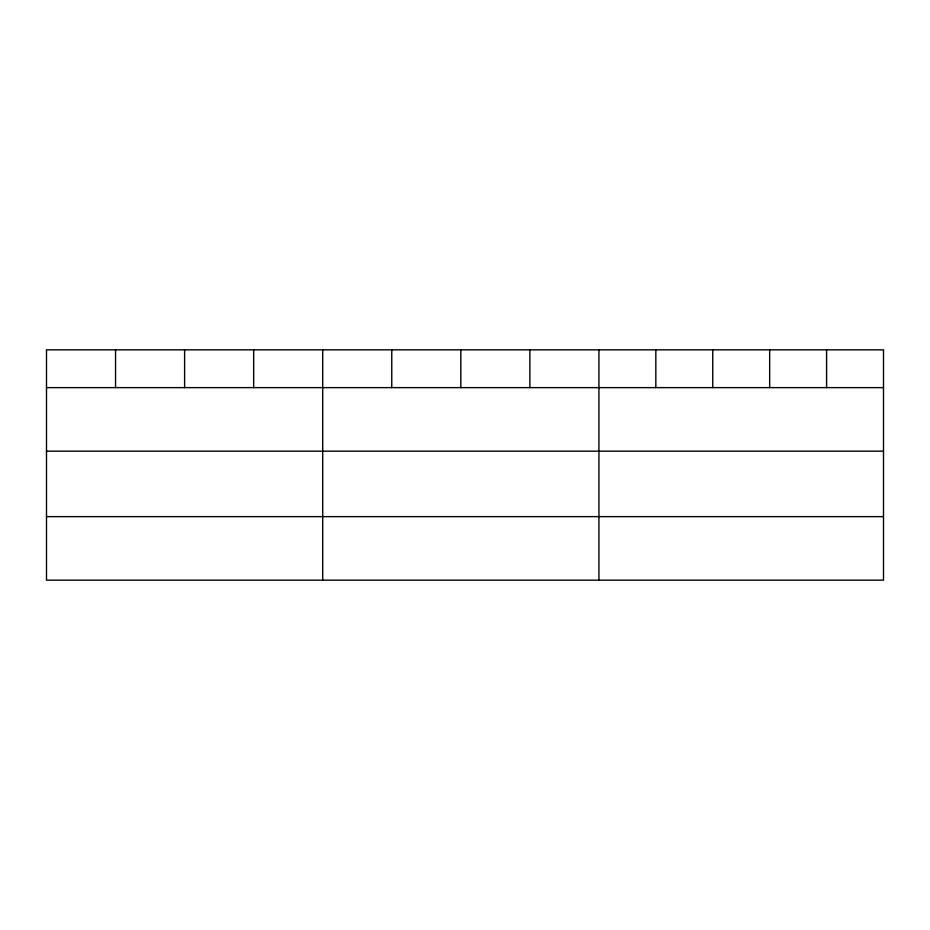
<?xml version="1.0" encoding="UTF-8"?>
<svg xmlns="http://www.w3.org/2000/svg" width="930" height="930" viewBox="0 0 930 930"><rect width="100%" height="100%" fill="white"/><g stroke="black" fill="none" stroke-linecap="round" stroke-linejoin="round"><path stroke-width="1.4" d="M883.5 451.166L883.5 349.831L46.5 349.831L46.5 580.169L883.5 580.169L883.5 451.166L46.5 451.166M46.5 387.624L883.5 387.624M46.5 516.627L883.5 516.627M826.584 349.831L826.584 387.624M769.668 349.831L769.668 387.624M712.752 349.831L712.752 387.624M655.836 349.831L655.836 387.624M598.92 349.831L598.92 580.169M529.868 349.831L529.868 387.624M460.815 349.831L460.815 387.624M391.763 349.831L391.763 387.624M322.71 349.831L322.71 580.169M253.657 349.831L253.657 387.624M184.605 349.831L184.605 387.624M115.553 349.831L115.553 387.624"/></g></svg>
